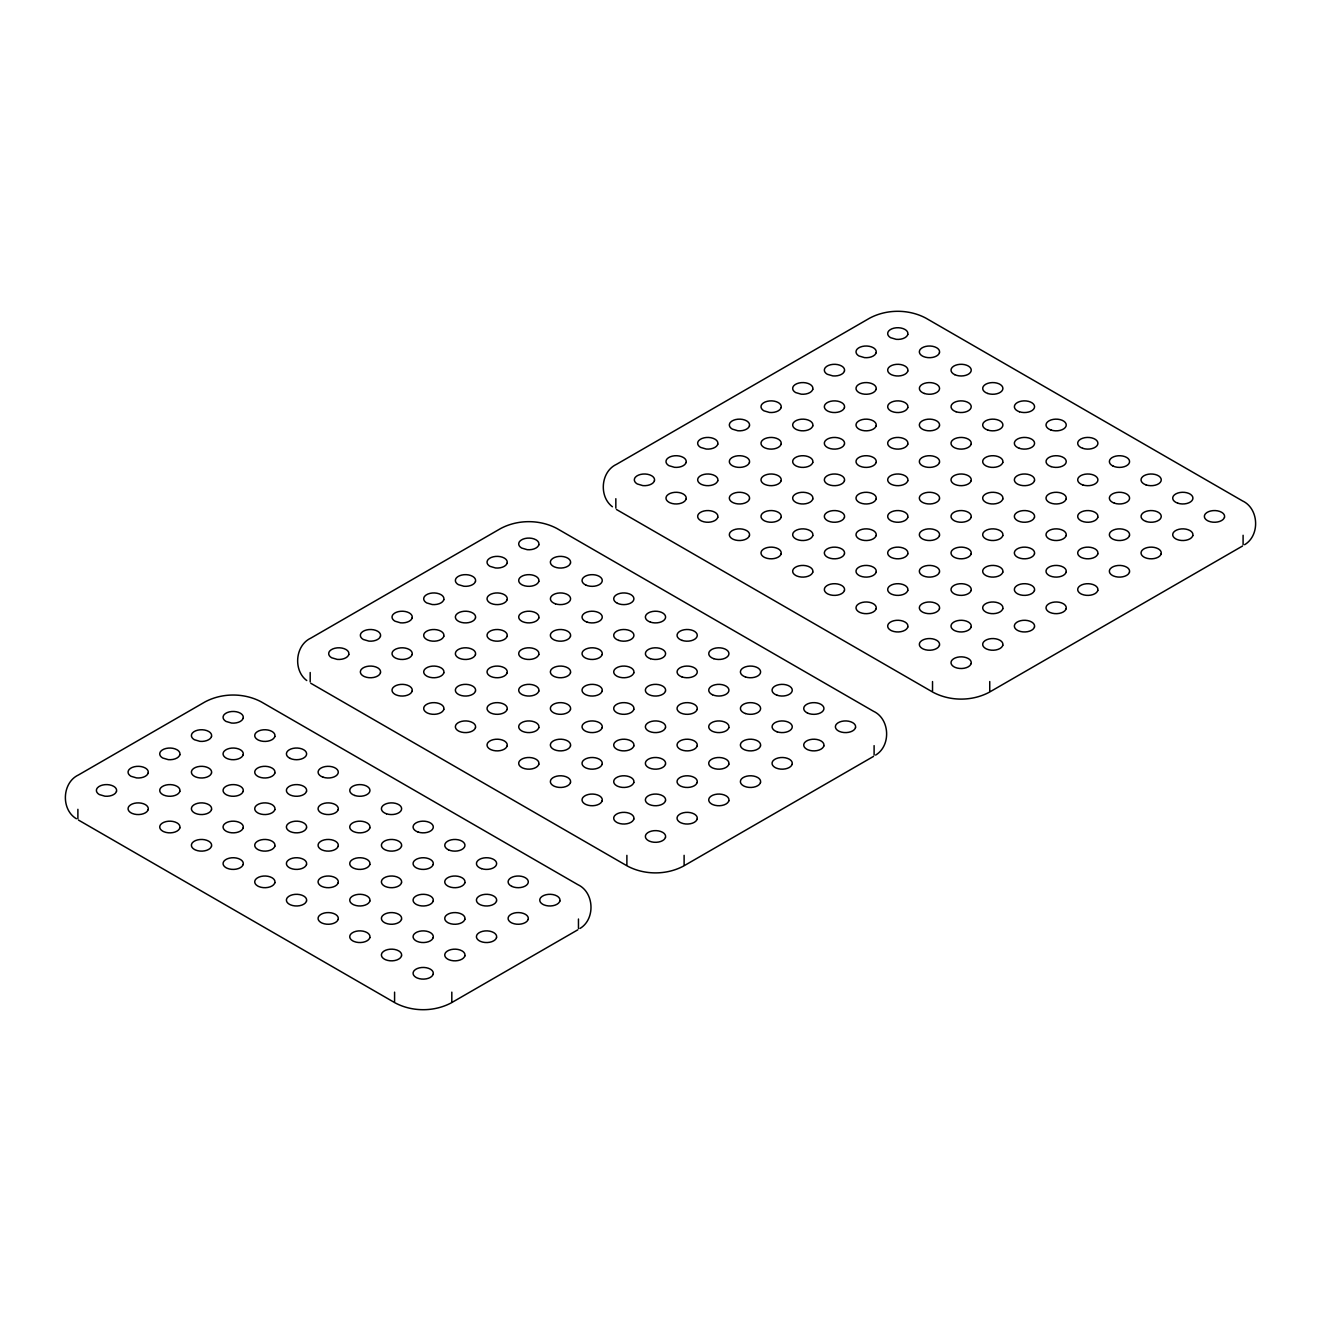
<?xml version="1.0" encoding="UTF-8"?>
<svg xmlns="http://www.w3.org/2000/svg" width="1321" height="1321" viewBox="0 0 1321 1321"><rect width="100%" height="100%" fill="white"/><g stroke="black" fill="none" stroke-linecap="round" stroke-linejoin="round"><path stroke-width="1.5" d="M579.985 928.465C595.54 919.234 594.4 892.336 577.855 884.657L261.195 701.831C244.088 692.765 222.258 692.765 205.151 701.831L78.5 774.948C61.971 782.643 60.832 809.525 76.387 818.756M875.625 755.084C891.18 745.853 890.04 718.954 873.495 711.276L556.835 528.45C539.728 519.401 517.898 519.401 500.791 528.45L310.798 638.142C295.095 645.441 293.113 670.374 306.753 680.53M1244.613 544.714C1260.168 535.484 1259.029 508.585 1242.5 500.907L925.806 318.097C908.699 309.031 886.87 309.031 869.763 318.097L616.445 464.365C600.725 471.663 598.76 496.58 612.399 506.752M873.495 756.405L683.518 866.081C666.411 875.163 644.582 875.163 627.475 866.097L310.798 683.271M577.855 929.786L451.221 1002.887C434.114 1011.969 412.284 1011.969 395.177 1002.903L78.5 820.077M1242.5 546.035L989.165 692.303C972.058 701.368 950.212 701.368 933.105 692.303L616.445 509.477M1243.094 535.269L1243.094 544.714M989.743 681.537L989.743 690.982M932.527 681.553L932.527 690.999M874.106 745.638L874.106 755.084M684.113 855.331L684.113 864.776M626.881 855.348L626.881 864.776M615.834 498.711L615.834 508.156M578.466 919.02L578.466 928.448M451.815 992.137L451.815 1001.582M394.583 992.154L394.583 1001.582M310.187 672.505L310.187 681.933M77.889 809.311L77.889 818.756M116.479 791.345L116.116 792.237A10.106 5.845 0 0 1 104.92 796.2L99.339 794.565A10.106 5.845 0 0 1 96.879 788.637L97.49 787.795A10.106 5.845 0 0 1 113.656 786.309L114.679 787.002A10.106 5.845 0 0 1 116.479 791.345M148.15 773.066L147.787 773.957A10.106 5.845 0 0 1 136.591 777.92L131.01 776.286A10.106 5.845 0 0 1 128.55 770.358L129.161 769.499A10.106 5.845 0 0 1 145.31 768.029L146.35 768.723A10.106 5.845 0 0 1 148.15 773.066M148.15 809.641L147.787 810.533A10.106 5.845 0 0 1 132.216 813.439L131.01 812.844A10.106 5.845 0 0 1 128.55 806.916L129.161 806.074A10.106 5.845 0 0 1 145.31 804.588L146.35 805.298A10.106 5.845 0 0 1 148.15 809.641M179.821 754.786L179.458 755.678A10.106 5.845 0 0 1 168.246 759.641L162.681 758.006A10.106 5.845 0 0 1 160.221 752.062L160.832 751.22A10.106 5.845 0 0 1 176.981 749.75L178.021 750.444A10.106 5.845 0 0 1 179.821 754.786M179.821 791.345L179.458 792.237A10.106 5.845 0 0 1 163.887 795.159L162.681 794.565A10.106 5.845 0 0 1 160.221 788.637L160.832 787.795A10.106 5.845 0 0 1 176.981 786.309L178.021 787.002A10.106 5.845 0 0 1 179.821 791.345M211.492 736.507L211.129 737.399A10.106 5.845 0 0 1 199.917 741.345L194.352 739.71A10.106 5.845 0 0 1 191.892 733.782L192.486 732.94A10.106 5.845 0 0 1 208.652 731.454L209.692 732.148A10.106 5.845 0 0 1 211.492 736.507M179.821 827.92L179.458 828.812A10.106 5.845 0 0 1 163.887 831.735L162.681 831.14A10.106 5.845 0 0 1 160.221 825.196L160.832 824.354A10.106 5.845 0 0 1 176.981 822.884L178.021 823.577A10.106 5.845 0 0 1 179.821 827.92M211.492 773.066L211.129 773.957A10.106 5.845 0 0 1 195.558 776.88L194.352 776.286A10.106 5.845 0 0 1 191.892 770.358L192.486 769.499A10.106 5.845 0 0 1 208.652 768.029L209.692 768.723A10.106 5.845 0 0 1 211.492 773.066M243.163 718.211L242.783 719.103A10.106 5.845 0 0 1 231.588 723.066L226.023 721.431A10.106 5.845 0 0 1 223.563 715.503L224.157 714.644A10.106 5.845 0 0 1 240.323 713.175L241.363 713.868A10.106 5.845 0 0 1 243.163 718.211M211.492 809.641L211.129 810.533A10.106 5.845 0 0 1 195.558 813.439L194.352 812.844A10.106 5.845 0 0 1 191.892 806.916L192.486 806.074A10.106 5.845 0 0 1 208.652 804.588L209.692 805.298A10.106 5.845 0 0 1 211.492 809.641M243.163 754.786L242.783 755.678A10.106 5.845 0 0 1 227.229 758.601L226.023 758.006A10.106 5.845 0 0 1 223.563 752.062L224.157 751.22A10.106 5.845 0 0 1 240.323 749.75L241.363 750.444A10.106 5.845 0 0 1 243.163 754.786M211.492 846.2L211.129 847.091A10.106 5.845 0 0 1 195.558 850.014L194.352 849.42A10.106 5.845 0 0 1 191.892 843.492L192.486 842.633A10.106 5.845 0 0 1 208.652 841.163L209.692 841.857A10.106 5.845 0 0 1 211.492 846.2M243.163 791.345L242.783 792.237A10.106 5.845 0 0 1 227.229 795.159L226.023 794.565A10.106 5.845 0 0 1 223.563 788.637L224.157 787.795A10.106 5.845 0 0 1 240.323 786.309L241.363 787.002A10.106 5.845 0 0 1 243.163 791.345M274.834 736.507L274.454 737.399A10.106 5.845 0 0 1 258.899 740.305L257.694 739.71A10.106 5.845 0 0 1 255.217 733.782L255.828 732.94A10.106 5.845 0 0 1 271.994 731.454L273.018 732.148A10.106 5.845 0 0 1 274.834 736.507M243.163 827.92L242.783 828.812A10.106 5.845 0 0 1 227.229 831.735L226.023 831.14A10.106 5.845 0 0 1 223.563 825.196L224.157 824.354A10.106 5.845 0 0 1 240.323 822.884L241.363 823.577A10.106 5.845 0 0 1 243.163 827.92M274.834 773.066L274.454 773.957A10.106 5.845 0 0 1 258.899 776.88L257.694 776.286A10.106 5.845 0 0 1 255.217 770.358L255.828 769.499A10.106 5.845 0 0 1 271.994 768.029L273.018 768.723A10.106 5.845 0 0 1 274.834 773.066M243.163 864.495L242.783 865.371A10.106 5.845 0 0 1 227.229 868.293L226.023 867.699A10.106 5.845 0 0 1 223.563 861.771L224.157 860.929A10.106 5.845 0 0 1 240.323 859.443L241.363 860.136A10.106 5.845 0 0 1 243.163 864.495M274.834 809.641L274.454 810.533A10.106 5.845 0 0 1 258.899 813.439L257.694 812.844A10.106 5.845 0 0 1 255.217 806.916L255.828 806.074A10.106 5.845 0 0 1 271.994 804.588L273.018 805.298A10.106 5.845 0 0 1 274.834 809.641M348.777 654.539L348.414 655.431A10.106 5.845 0 0 1 337.218 659.394L331.637 657.759A10.106 5.845 0 0 1 329.177 651.831L329.788 650.972A10.106 5.845 0 0 1 345.953 649.503L346.977 650.196A10.106 5.845 0 0 1 348.777 654.539M274.834 846.2L274.454 847.091A10.106 5.845 0 0 1 258.899 850.014L257.694 849.42A10.106 5.845 0 0 1 255.217 843.492L255.828 842.633A10.106 5.845 0 0 1 271.994 841.163L273.018 841.857A10.106 5.845 0 0 1 274.834 846.2M306.505 791.345L306.125 792.237A10.106 5.845 0 0 1 290.57 795.159L289.365 794.565A10.106 5.845 0 0 1 286.888 788.637L287.499 787.795A10.106 5.845 0 0 1 303.665 786.309L304.689 787.002A10.106 5.845 0 0 1 306.505 791.345M274.834 882.775L274.454 883.666A10.106 5.845 0 0 1 258.899 886.589L257.694 885.995A10.106 5.845 0 0 1 255.217 880.05L255.828 879.208A10.106 5.845 0 0 1 271.994 877.722L273.018 878.432A10.106 5.845 0 0 1 274.834 882.775M380.448 636.26L380.085 637.151A10.106 5.845 0 0 1 368.889 641.114L363.308 639.48A10.106 5.845 0 0 1 360.848 633.535L361.459 632.693A10.106 5.845 0 0 1 377.624 631.223L378.648 631.917A10.106 5.845 0 0 1 380.448 636.26M306.505 827.92L306.125 828.812A10.106 5.845 0 0 1 290.57 831.735L289.365 831.14A10.106 5.845 0 0 1 286.888 825.196L287.499 824.354A10.106 5.845 0 0 1 303.665 822.884L304.689 823.577A10.106 5.845 0 0 1 306.505 827.92M380.448 672.835L380.085 673.71A10.106 5.845 0 0 1 364.513 676.633L363.308 676.038A10.106 5.845 0 0 1 360.848 670.11L361.459 669.268A10.106 5.845 0 0 1 377.624 667.782L378.648 668.476A10.106 5.845 0 0 1 380.448 672.835M306.505 864.495L306.125 865.371A10.106 5.845 0 0 1 290.57 868.293L289.365 867.699A10.106 5.845 0 0 1 286.888 861.771L287.499 860.929A10.106 5.845 0 0 1 303.665 859.443L304.689 860.136A10.106 5.845 0 0 1 306.505 864.495M412.119 617.98L411.756 618.872A10.106 5.845 0 0 1 400.56 622.835L394.979 621.184A10.106 5.845 0 0 1 392.519 615.256L393.13 614.414A10.106 5.845 0 0 1 409.279 612.927L410.319 613.638A10.106 5.845 0 0 1 412.119 617.98M338.176 809.641L337.796 810.533A10.106 5.845 0 0 1 322.241 813.439L321.036 812.844A10.106 5.845 0 0 1 318.559 806.916L319.17 806.074A10.106 5.845 0 0 1 335.336 804.588L336.36 805.298A10.106 5.845 0 0 1 338.176 809.641M306.505 901.054L306.125 901.946A10.106 5.845 0 0 1 290.57 904.868L289.365 904.274A10.106 5.845 0 0 1 286.888 898.346L287.499 897.487A10.106 5.845 0 0 1 303.665 896.018L304.689 896.711A10.106 5.845 0 0 1 306.505 901.054M412.119 654.539L411.756 655.431A10.106 5.845 0 0 1 396.184 658.353L394.979 657.759A10.106 5.845 0 0 1 392.519 651.831L393.13 650.972A10.106 5.845 0 0 1 409.279 649.503L410.319 650.196A10.106 5.845 0 0 1 412.119 654.539M338.176 846.2L337.796 847.091A10.106 5.845 0 0 1 322.241 850.014L321.036 849.42A10.106 5.845 0 0 1 318.559 843.492L319.17 842.633A10.106 5.845 0 0 1 335.336 841.163L336.36 841.857A10.106 5.845 0 0 1 338.176 846.2M443.79 599.684L443.427 600.576A10.106 5.845 0 0 1 432.215 604.539L426.65 602.904A10.106 5.845 0 0 1 424.19 596.976L424.801 596.134A10.106 5.845 0 0 1 440.95 594.648L441.99 595.342A10.106 5.845 0 0 1 443.79 599.684M412.119 691.114L411.756 692.006A10.106 5.845 0 0 1 396.184 694.929L394.979 694.334A10.106 5.845 0 0 1 392.519 688.39L393.13 687.547A10.106 5.845 0 0 1 409.279 686.061L410.319 686.771A10.106 5.845 0 0 1 412.119 691.114M338.176 882.775L337.796 883.666A10.106 5.845 0 0 1 322.241 886.589L321.036 885.995A10.106 5.845 0 0 1 318.559 880.05L319.17 879.208A10.106 5.845 0 0 1 335.336 877.722L336.36 878.432A10.106 5.845 0 0 1 338.176 882.775M443.79 636.26L443.427 637.151A10.106 5.845 0 0 1 427.855 640.074L426.65 639.48A10.106 5.845 0 0 1 424.19 633.535L424.801 632.693A10.106 5.845 0 0 1 440.95 631.223L441.99 631.917A10.106 5.845 0 0 1 443.79 636.26M369.83 827.92L369.467 828.812A10.106 5.845 0 0 1 353.912 831.735L352.69 831.14A10.106 5.845 0 0 1 350.23 825.196L350.841 824.354A10.106 5.845 0 0 1 367.007 822.884L368.031 823.577A10.106 5.845 0 0 1 369.83 827.92M475.461 581.405L475.098 582.297A10.106 5.845 0 0 1 463.886 586.26L458.321 584.625A10.106 5.845 0 0 1 455.861 578.697L456.455 577.838A10.106 5.845 0 0 1 472.621 576.369L473.661 577.062A10.106 5.845 0 0 1 475.461 581.405M338.176 919.333L337.796 920.225A10.106 5.845 0 0 1 322.241 923.148L321.036 922.553A10.106 5.845 0 0 1 318.559 916.625L319.17 915.783A10.106 5.845 0 0 1 335.336 914.297L336.36 914.991A10.106 5.845 0 0 1 338.176 919.333M443.79 672.835L443.427 673.71A10.106 5.845 0 0 1 427.855 676.633L426.65 676.038A10.106 5.845 0 0 1 424.19 670.11L424.801 669.268A10.106 5.845 0 0 1 440.95 667.782L441.99 668.476A10.106 5.845 0 0 1 443.79 672.835M369.83 864.495L369.467 865.371A10.106 5.845 0 0 1 353.912 868.293L352.69 867.699A10.106 5.845 0 0 1 350.23 861.771L350.841 860.929A10.106 5.845 0 0 1 367.007 859.443L368.031 860.136A10.106 5.845 0 0 1 369.83 864.495M475.461 617.98L475.098 618.872A10.106 5.845 0 0 1 459.526 621.778L458.321 621.184A10.106 5.845 0 0 1 455.861 615.256L456.455 614.414A10.106 5.845 0 0 1 472.621 612.927L473.661 613.638A10.106 5.845 0 0 1 475.461 617.98M443.79 709.394L443.427 710.285A10.106 5.845 0 0 1 427.855 713.208L426.65 712.613A10.106 5.845 0 0 1 424.19 706.685L424.801 705.827A10.106 5.845 0 0 1 440.95 704.357L441.99 705.051A10.106 5.845 0 0 1 443.79 709.394M507.132 563.126L506.752 564.017A10.106 5.845 0 0 1 495.557 567.98L489.992 566.346A10.106 5.845 0 0 1 487.532 560.401L488.126 559.559A10.106 5.845 0 0 1 504.292 558.073L505.316 558.783A10.106 5.845 0 0 1 507.132 563.126M369.83 901.054L369.467 901.946A10.106 5.845 0 0 1 353.912 904.868L352.69 904.274A10.106 5.845 0 0 1 350.23 898.346L350.841 897.487A10.106 5.845 0 0 1 367.007 896.018L368.031 896.711A10.106 5.845 0 0 1 369.83 901.054M475.461 654.539L475.098 655.431A10.106 5.845 0 0 1 459.526 658.353L458.321 657.759A10.106 5.845 0 0 1 455.861 651.831L456.455 650.972A10.106 5.845 0 0 1 472.621 649.503L473.661 650.196A10.106 5.845 0 0 1 475.461 654.539M401.501 846.2L401.138 847.091A10.106 5.845 0 0 1 385.567 850.014L384.361 849.42A10.106 5.845 0 0 1 381.901 843.492L382.512 842.633A10.106 5.845 0 0 1 398.678 841.163L399.702 841.857A10.106 5.845 0 0 1 401.501 846.2M507.132 599.684L506.752 600.576A10.106 5.845 0 0 1 491.197 603.499L489.992 602.904A10.106 5.845 0 0 1 487.532 596.976L488.126 596.134A10.106 5.845 0 0 1 504.292 594.648L505.316 595.342A10.106 5.845 0 0 1 507.132 599.684M369.83 937.629L369.467 938.521A10.106 5.845 0 0 1 353.912 941.427L352.69 940.833A10.106 5.845 0 0 1 350.23 934.905L350.841 934.063A10.106 5.845 0 0 1 367.007 932.576L368.031 933.287A10.106 5.845 0 0 1 369.83 937.629M475.461 691.114L475.098 692.006A10.106 5.845 0 0 1 459.526 694.929L458.321 694.334A10.106 5.845 0 0 1 455.861 688.39L456.455 687.547A10.106 5.845 0 0 1 472.621 686.061L473.661 686.771A10.106 5.845 0 0 1 475.461 691.114M538.803 544.846L538.423 545.738A10.106 5.845 0 0 1 527.228 549.685L521.663 548.05A10.106 5.845 0 0 1 519.186 542.122L519.797 541.28A10.106 5.845 0 0 1 535.963 539.794L536.986 540.487A10.106 5.845 0 0 1 538.803 544.846M401.501 882.775L401.138 883.666A10.106 5.845 0 0 1 385.567 886.589L384.361 885.995A10.106 5.845 0 0 1 381.901 880.05L382.512 879.208A10.106 5.845 0 0 1 398.678 877.722L399.702 878.432A10.106 5.845 0 0 1 401.501 882.775M507.132 636.26L506.752 637.151A10.106 5.845 0 0 1 491.197 640.074L489.992 639.48A10.106 5.845 0 0 1 487.532 633.535L488.126 632.693A10.106 5.845 0 0 1 504.292 631.223L505.316 631.917A10.106 5.845 0 0 1 507.132 636.26M475.461 727.673L475.098 728.565A10.106 5.845 0 0 1 459.526 731.487L458.321 730.893A10.106 5.845 0 0 1 455.861 724.965L456.455 724.123A10.106 5.845 0 0 1 472.621 722.637L473.661 723.33A10.106 5.845 0 0 1 475.461 727.673M538.803 581.405L538.423 582.297A10.106 5.845 0 0 1 522.868 585.22L521.663 584.625A10.106 5.845 0 0 1 519.186 578.697L519.797 577.838A10.106 5.845 0 0 1 535.963 576.369L536.986 577.062A10.106 5.845 0 0 1 538.803 581.405M401.501 919.333L401.138 920.225A10.106 5.845 0 0 1 385.567 923.148L384.361 922.553A10.106 5.845 0 0 1 381.901 916.625L382.512 915.783A10.106 5.845 0 0 1 398.678 914.297L399.702 914.991A10.106 5.845 0 0 1 401.501 919.333M507.132 672.835L506.752 673.71A10.106 5.845 0 0 1 491.197 676.633L489.992 676.038A10.106 5.845 0 0 1 487.532 670.11L488.126 669.268A10.106 5.845 0 0 1 504.292 667.782L505.316 668.476A10.106 5.845 0 0 1 507.132 672.835M433.172 864.495L432.809 865.371A10.106 5.845 0 0 1 417.238 868.293L416.032 867.699A10.106 5.845 0 0 1 413.572 861.771L414.183 860.929A10.106 5.845 0 0 1 430.332 859.443L431.373 860.136A10.106 5.845 0 0 1 433.172 864.495M538.803 617.98L538.423 618.872A10.106 5.845 0 0 1 522.868 621.778L521.663 621.184A10.106 5.845 0 0 1 519.186 615.256L519.797 614.414A10.106 5.845 0 0 1 535.963 612.927L536.986 613.638A10.106 5.845 0 0 1 538.803 617.98M401.501 955.909L401.138 956.8A10.106 5.845 0 0 1 385.567 959.723L384.361 959.129A10.106 5.845 0 0 1 381.901 953.184L382.512 952.342A10.106 5.845 0 0 1 398.678 950.872L399.702 951.566A10.106 5.845 0 0 1 401.501 955.909M507.132 709.394L506.752 710.285A10.106 5.845 0 0 1 491.197 713.208L489.992 712.613A10.106 5.845 0 0 1 487.532 706.685L488.126 705.827A10.106 5.845 0 0 1 504.292 704.357L505.316 705.051A10.106 5.845 0 0 1 507.132 709.394M570.474 563.126L570.094 564.017A10.106 5.845 0 0 1 554.539 566.94L553.334 566.346A10.106 5.845 0 0 1 550.857 560.401L551.468 559.559A10.106 5.845 0 0 1 567.634 558.073L568.657 558.783A10.106 5.845 0 0 1 570.474 563.126M433.172 901.054L432.809 901.946A10.106 5.845 0 0 1 417.238 904.868L416.032 904.274A10.106 5.845 0 0 1 413.572 898.346L414.183 897.487A10.106 5.845 0 0 1 430.332 896.018L431.373 896.711A10.106 5.845 0 0 1 433.172 901.054M538.803 654.539L538.423 655.431A10.106 5.845 0 0 1 522.868 658.353L521.663 657.759A10.106 5.845 0 0 1 519.186 651.831L519.797 650.972A10.106 5.845 0 0 1 535.963 649.503L536.986 650.196A10.106 5.845 0 0 1 538.803 654.539M507.132 745.969L506.752 746.86A10.106 5.845 0 0 1 491.197 749.767L489.992 749.172A10.106 5.845 0 0 1 487.532 743.244L488.126 742.402A10.106 5.845 0 0 1 504.292 740.916L505.316 741.626A10.106 5.845 0 0 1 507.132 745.969M433.172 937.629L432.809 938.521A10.106 5.845 0 0 1 417.238 941.427L416.032 940.833A10.106 5.845 0 0 1 413.572 934.905L414.183 934.063A10.106 5.845 0 0 1 430.332 932.576L431.373 933.287A10.106 5.845 0 0 1 433.172 937.629M538.803 691.114L538.423 692.006A10.106 5.845 0 0 1 522.868 694.929L521.663 694.334A10.106 5.845 0 0 1 519.186 688.39L519.797 687.547A10.106 5.845 0 0 1 535.963 686.061L536.986 686.771A10.106 5.845 0 0 1 538.803 691.114M464.843 882.775L464.48 883.666A10.106 5.845 0 0 1 448.909 886.589L447.703 885.995A10.106 5.845 0 0 1 445.243 880.05L445.854 879.208A10.106 5.845 0 0 1 462.003 877.722L463.044 878.432A10.106 5.845 0 0 1 464.843 882.775M570.474 636.26L570.094 637.151A10.106 5.845 0 0 1 554.539 640.074L553.334 639.48A10.106 5.845 0 0 1 550.857 633.535L551.468 632.693A10.106 5.845 0 0 1 567.634 631.223L568.657 631.917A10.106 5.845 0 0 1 570.474 636.26M433.172 974.188L432.809 975.08A10.106 5.845 0 0 1 417.238 978.002L416.032 977.408A10.106 5.845 0 0 1 413.572 971.48L414.183 970.621A10.106 5.845 0 0 1 430.332 969.152L431.373 969.845A10.106 5.845 0 0 1 433.172 974.188M538.803 727.673L538.423 728.565A10.106 5.845 0 0 1 522.868 731.487L521.663 730.893A10.106 5.845 0 0 1 519.186 724.965L519.797 724.123A10.106 5.845 0 0 1 535.963 722.637L536.986 723.33A10.106 5.845 0 0 1 538.803 727.673M464.843 919.333L464.48 920.225A10.106 5.845 0 0 1 448.909 923.148L447.703 922.553A10.106 5.845 0 0 1 445.243 916.625L445.854 915.783A10.106 5.845 0 0 1 462.003 914.297L463.044 914.991A10.106 5.845 0 0 1 464.843 919.333M570.474 672.835L570.094 673.71A10.106 5.845 0 0 1 554.539 676.633L553.334 676.038A10.106 5.845 0 0 1 550.857 670.11L551.468 669.268A10.106 5.845 0 0 1 567.634 667.782L568.657 668.476A10.106 5.845 0 0 1 570.474 672.835M654.423 480.761L654.044 481.653A10.106 5.845 0 0 1 642.848 485.616L637.283 483.965A10.106 5.845 0 0 1 634.807 478.037L635.418 477.195A10.106 5.845 0 0 1 651.583 475.709L652.607 476.402A10.106 5.845 0 0 1 654.423 480.761M538.803 764.248L538.423 765.14A10.106 5.845 0 0 1 522.868 768.062L521.663 767.468A10.106 5.845 0 0 1 519.186 761.523L519.797 760.681A10.106 5.845 0 0 1 535.963 759.212L536.986 759.905A10.106 5.845 0 0 1 538.803 764.248M464.843 955.909L464.48 956.8A10.106 5.845 0 0 1 448.909 959.723L447.703 959.129A10.106 5.845 0 0 1 445.243 953.184L445.854 952.342A10.106 5.845 0 0 1 462.003 950.872L463.044 951.566A10.106 5.845 0 0 1 464.843 955.909M570.474 709.394L570.094 710.285A10.106 5.845 0 0 1 554.539 713.208L553.334 712.613A10.106 5.845 0 0 1 550.857 706.685L551.468 705.827A10.106 5.845 0 0 1 567.634 704.357L568.657 705.051A10.106 5.845 0 0 1 570.474 709.394M496.514 901.054L496.151 901.946A10.106 5.845 0 0 1 480.58 904.868L479.374 904.274A10.106 5.845 0 0 1 476.914 898.346L477.508 897.487A10.106 5.845 0 0 1 493.674 896.018L494.715 896.711A10.106 5.845 0 0 1 496.514 901.054M602.145 654.539L601.765 655.431A10.106 5.845 0 0 1 586.21 658.353L585.005 657.759A10.106 5.845 0 0 1 582.528 651.831L583.139 650.972A10.106 5.845 0 0 1 599.305 649.503L600.328 650.196A10.106 5.845 0 0 1 602.145 654.539M686.094 462.466L685.715 463.357A10.106 5.845 0 0 1 674.519 467.32L668.954 465.686A10.106 5.845 0 0 1 666.478 459.758L667.088 458.899A10.106 5.845 0 0 1 683.254 457.429L684.278 458.123A10.106 5.845 0 0 1 686.094 462.466M570.474 745.969L570.094 746.86A10.106 5.845 0 0 1 554.539 749.767L553.334 749.172A10.106 5.845 0 0 1 550.857 743.244L551.468 742.402A10.106 5.845 0 0 1 567.634 740.916L568.657 741.626A10.106 5.845 0 0 1 570.474 745.969M496.514 937.629L496.151 938.521A10.106 5.845 0 0 1 480.58 941.427L479.374 940.833A10.106 5.845 0 0 1 476.914 934.905L477.508 934.063A10.106 5.845 0 0 1 493.674 932.576L494.715 933.287A10.106 5.845 0 0 1 496.514 937.629M602.145 691.114L601.765 692.006A10.106 5.845 0 0 1 586.21 694.929L585.005 694.334A10.106 5.845 0 0 1 582.528 688.39L583.139 687.547A10.106 5.845 0 0 1 599.305 686.061L600.328 686.771A10.106 5.845 0 0 1 602.145 691.114M686.094 499.041L685.715 499.932A10.106 5.845 0 0 1 670.16 502.855L668.954 502.261A10.106 5.845 0 0 1 666.478 496.316L667.088 495.474A10.106 5.845 0 0 1 683.254 494.004L684.278 494.698A10.106 5.845 0 0 1 686.094 499.041M570.474 782.527L570.094 783.419A10.106 5.845 0 0 1 554.539 786.342L553.334 785.747A10.106 5.845 0 0 1 550.857 779.819L551.468 778.961A10.106 5.845 0 0 1 567.634 777.491L568.657 778.185A10.106 5.845 0 0 1 570.474 782.527M717.765 444.186L717.386 445.078A10.106 5.845 0 0 1 706.19 449.041L700.625 447.406A10.106 5.845 0 0 1 698.149 441.462L698.759 440.62A10.106 5.845 0 0 1 714.925 439.15L715.949 439.843A10.106 5.845 0 0 1 717.765 444.186M602.145 727.673L601.765 728.565A10.106 5.845 0 0 1 586.21 731.487L585.005 730.893A10.106 5.845 0 0 1 582.528 724.965L583.139 724.123A10.106 5.845 0 0 1 599.305 722.637L600.328 723.33A10.106 5.845 0 0 1 602.145 727.673M528.185 919.333L527.806 920.225A10.106 5.845 0 0 1 512.251 923.148L511.045 922.553A10.106 5.845 0 0 1 508.585 916.625L509.179 915.783A10.106 5.845 0 0 1 525.345 914.297L526.369 914.991A10.106 5.845 0 0 1 528.185 919.333M633.799 672.835L633.436 673.71A10.106 5.845 0 0 1 617.881 676.633L616.659 676.038A10.106 5.845 0 0 1 614.199 670.11L614.81 669.268A10.106 5.845 0 0 1 630.976 667.782L631.999 668.476A10.106 5.845 0 0 1 633.799 672.835M717.765 480.761L717.386 481.653A10.106 5.845 0 0 1 701.831 484.559L700.625 483.965A10.106 5.845 0 0 1 698.149 478.037L698.759 477.195A10.106 5.845 0 0 1 714.925 475.709L715.949 476.402A10.106 5.845 0 0 1 717.765 480.761M602.145 764.248L601.765 765.14A10.106 5.845 0 0 1 586.21 768.062L585.005 767.468A10.106 5.845 0 0 1 582.528 761.523L583.139 760.681A10.106 5.845 0 0 1 599.305 759.212L600.328 759.905A10.106 5.845 0 0 1 602.145 764.248M749.436 425.907L749.057 426.799A10.106 5.845 0 0 1 737.861 430.762L732.296 429.11A10.106 5.845 0 0 1 729.819 423.182L730.43 422.34A10.106 5.845 0 0 1 746.596 420.854L747.62 421.564A10.106 5.845 0 0 1 749.436 425.907M633.799 709.394L633.436 710.285A10.106 5.845 0 0 1 617.881 713.208L616.659 712.613A10.106 5.845 0 0 1 614.199 706.685L614.81 705.827A10.106 5.845 0 0 1 630.976 704.357L631.999 705.051A10.106 5.845 0 0 1 633.799 709.394M717.765 517.32L717.386 518.212A10.106 5.845 0 0 1 701.831 521.135L700.625 520.54A10.106 5.845 0 0 1 698.149 514.612L698.759 513.753A10.106 5.845 0 0 1 714.925 512.284L715.949 512.977A10.106 5.845 0 0 1 717.765 517.32M559.856 901.054L559.477 901.946A10.106 5.845 0 0 1 543.922 904.868L542.716 904.274A10.106 5.845 0 0 1 540.239 898.346L540.85 897.487A10.106 5.845 0 0 1 557.016 896.018L558.04 896.711A10.106 5.845 0 0 1 559.856 901.054M602.145 800.823L601.765 801.698A10.106 5.845 0 0 1 586.21 804.621L585.005 804.027A10.106 5.845 0 0 1 582.528 798.099L583.139 797.257A10.106 5.845 0 0 1 599.305 795.77L600.328 796.464A10.106 5.845 0 0 1 602.145 800.823M749.436 462.466L749.057 463.357A10.106 5.845 0 0 1 733.502 466.28L732.296 465.686A10.106 5.845 0 0 1 729.819 459.758L730.43 458.899A10.106 5.845 0 0 1 746.596 457.429L747.62 458.123A10.106 5.845 0 0 1 749.436 462.466M633.799 745.969L633.436 746.86A10.106 5.845 0 0 1 617.881 749.767L616.659 749.172A10.106 5.845 0 0 1 614.199 743.244L614.81 742.402A10.106 5.845 0 0 1 630.976 740.916L631.999 741.626A10.106 5.845 0 0 1 633.799 745.969M781.091 407.611L780.728 408.503A10.106 5.845 0 0 1 769.532 412.466L763.951 410.831A10.106 5.845 0 0 1 761.49 404.903L762.101 404.061A10.106 5.845 0 0 1 778.267 402.575L779.291 403.268A10.106 5.845 0 0 1 781.091 407.611M665.47 691.114L665.107 692.006A10.106 5.845 0 0 1 649.536 694.929L648.33 694.334A10.106 5.845 0 0 1 645.87 688.39L646.481 687.547A10.106 5.845 0 0 1 662.647 686.061L663.67 686.771A10.106 5.845 0 0 1 665.47 691.114M749.436 499.041L749.057 499.932A10.106 5.845 0 0 1 733.502 502.855L732.296 502.261A10.106 5.845 0 0 1 729.819 496.316L730.43 495.474A10.106 5.845 0 0 1 746.596 494.004L747.62 494.698A10.106 5.845 0 0 1 749.436 499.041M633.799 782.527L633.436 783.419A10.106 5.845 0 0 1 617.881 786.342L616.659 785.747A10.106 5.845 0 0 1 614.199 779.819L614.81 778.961A10.106 5.845 0 0 1 630.976 777.491L631.999 778.185A10.106 5.845 0 0 1 633.799 782.527M781.091 444.186L780.728 445.078A10.106 5.845 0 0 1 765.173 448.001L763.951 447.406A10.106 5.845 0 0 1 761.49 441.462L762.101 440.62A10.106 5.845 0 0 1 778.267 439.15L779.291 439.843A10.106 5.845 0 0 1 781.091 444.186M665.47 727.673L665.107 728.565A10.106 5.845 0 0 1 649.536 731.487L648.33 730.893A10.106 5.845 0 0 1 645.87 724.965L646.481 724.123A10.106 5.845 0 0 1 662.647 722.637L663.67 723.33A10.106 5.845 0 0 1 665.47 727.673M749.436 535.599L749.057 536.491A10.106 5.845 0 0 1 733.502 539.414L732.296 538.819A10.106 5.845 0 0 1 729.819 532.891L730.43 532.049A10.106 5.845 0 0 1 746.596 530.563L747.62 531.257A10.106 5.845 0 0 1 749.436 535.599M633.799 819.103L633.436 819.994A10.106 5.845 0 0 1 617.881 822.917L616.659 822.323A10.106 5.845 0 0 1 614.199 816.378L614.81 815.536A10.106 5.845 0 0 1 630.976 814.05L631.999 814.76A10.106 5.845 0 0 1 633.799 819.103M812.762 389.332L812.398 390.223A10.106 5.845 0 0 1 801.203 394.186L795.622 392.552A10.106 5.845 0 0 1 793.161 386.624L793.772 385.765A10.106 5.845 0 0 1 809.922 384.295L810.962 384.989A10.106 5.845 0 0 1 812.762 389.332M781.091 480.761L780.728 481.653A10.106 5.845 0 0 1 765.173 484.559L763.951 483.965A10.106 5.845 0 0 1 761.49 478.037L762.101 477.195A10.106 5.845 0 0 1 778.267 475.709L779.291 476.402A10.106 5.845 0 0 1 781.091 480.761M665.47 764.248L665.107 765.14A10.106 5.845 0 0 1 649.536 768.062L648.33 767.468A10.106 5.845 0 0 1 645.87 761.523L646.481 760.681A10.106 5.845 0 0 1 662.647 759.212L663.67 759.905A10.106 5.845 0 0 1 665.47 764.248M812.762 425.907L812.398 426.799A10.106 5.845 0 0 1 796.827 429.705L795.622 429.11A10.106 5.845 0 0 1 793.161 423.182L793.772 422.34A10.106 5.845 0 0 1 809.922 420.854L810.962 421.564A10.106 5.845 0 0 1 812.762 425.907M697.141 709.394L696.778 710.285A10.106 5.845 0 0 1 681.207 713.208L680.001 712.613A10.106 5.845 0 0 1 677.541 706.685L678.152 705.827A10.106 5.845 0 0 1 694.301 704.357L695.341 705.051A10.106 5.845 0 0 1 697.141 709.394M781.091 517.32L780.728 518.212A10.106 5.845 0 0 1 765.173 521.135L763.951 520.54A10.106 5.845 0 0 1 761.49 514.612L762.101 513.753A10.106 5.845 0 0 1 778.267 512.284L779.291 512.977A10.106 5.845 0 0 1 781.091 517.32M665.47 800.823L665.107 801.698A10.106 5.845 0 0 1 649.536 804.621L648.33 804.027A10.106 5.845 0 0 1 645.87 798.099L646.481 797.257A10.106 5.845 0 0 1 662.647 795.77L663.67 796.464A10.106 5.845 0 0 1 665.47 800.823M844.433 371.052L844.069 371.944A10.106 5.845 0 0 1 832.857 375.907L827.293 374.272A10.106 5.845 0 0 1 824.832 368.328L825.443 367.486A10.106 5.845 0 0 1 841.593 366.016L842.633 366.71A10.106 5.845 0 0 1 844.433 371.052M812.762 462.466L812.398 463.357A10.106 5.845 0 0 1 796.827 466.28L795.622 465.686A10.106 5.845 0 0 1 793.161 459.758L793.772 458.899A10.106 5.845 0 0 1 809.922 457.429L810.962 458.123A10.106 5.845 0 0 1 812.762 462.466M697.141 745.969L696.778 746.86A10.106 5.845 0 0 1 681.207 749.767L680.001 749.172A10.106 5.845 0 0 1 677.541 743.244L678.152 742.402A10.106 5.845 0 0 1 694.301 740.916L695.341 741.626A10.106 5.845 0 0 1 697.141 745.969M781.091 553.895L780.728 554.787A10.106 5.845 0 0 1 765.173 557.693L763.951 557.099A10.106 5.845 0 0 1 761.49 551.171L762.101 550.329A10.106 5.845 0 0 1 778.267 548.842L779.291 549.553A10.106 5.845 0 0 1 781.091 553.895M665.47 837.382L665.107 838.274A10.106 5.845 0 0 1 649.536 841.196L648.33 840.602A10.106 5.845 0 0 1 645.87 834.674L646.481 833.815A10.106 5.845 0 0 1 662.647 832.346L663.67 833.039A10.106 5.845 0 0 1 665.47 837.382M844.433 407.611L844.069 408.503A10.106 5.845 0 0 1 828.498 411.425L827.293 410.831A10.106 5.845 0 0 1 824.832 404.903L825.443 404.061A10.106 5.845 0 0 1 841.593 402.575L842.633 403.268A10.106 5.845 0 0 1 844.433 407.611M812.762 499.041L812.398 499.932A10.106 5.845 0 0 1 796.827 502.855L795.622 502.261A10.106 5.845 0 0 1 793.161 496.316L793.772 495.474A10.106 5.845 0 0 1 809.922 494.004L810.962 494.698A10.106 5.845 0 0 1 812.762 499.041M697.141 782.527L696.778 783.419A10.106 5.845 0 0 1 681.207 786.342L680.001 785.747A10.106 5.845 0 0 1 677.541 779.819L678.152 778.961A10.106 5.845 0 0 1 694.301 777.491L695.341 778.185A10.106 5.845 0 0 1 697.141 782.527M876.104 352.773L875.74 353.665A10.106 5.845 0 0 1 864.528 357.628L858.964 355.976A10.106 5.845 0 0 1 856.503 350.048L857.098 349.206A10.106 5.845 0 0 1 873.264 347.72L874.304 348.414A10.106 5.845 0 0 1 876.104 352.773M844.433 444.186L844.069 445.078A10.106 5.845 0 0 1 828.498 448.001L827.293 447.406A10.106 5.845 0 0 1 824.832 441.462L825.443 440.62A10.106 5.845 0 0 1 841.593 439.15L842.633 439.843A10.106 5.845 0 0 1 844.433 444.186M728.812 727.673L728.449 728.565A10.106 5.845 0 0 1 712.878 731.487L711.672 730.893A10.106 5.845 0 0 1 709.212 724.965L709.823 724.123A10.106 5.845 0 0 1 725.972 722.637L727.012 723.33A10.106 5.845 0 0 1 728.812 727.673M812.762 535.599L812.398 536.491A10.106 5.845 0 0 1 796.827 539.414L795.622 538.819A10.106 5.845 0 0 1 793.161 532.891L793.772 532.049A10.106 5.845 0 0 1 809.922 530.563L810.962 531.257A10.106 5.845 0 0 1 812.762 535.599M697.141 819.103L696.778 819.994A10.106 5.845 0 0 1 681.207 822.917L680.001 822.323A10.106 5.845 0 0 1 677.541 816.378L678.152 815.536A10.106 5.845 0 0 1 694.301 814.05L695.341 814.76A10.106 5.845 0 0 1 697.141 819.103M876.104 389.332L875.74 390.223A10.106 5.845 0 0 1 860.169 393.146L858.964 392.552A10.106 5.845 0 0 1 856.503 386.624L857.098 385.765A10.106 5.845 0 0 1 873.264 384.295L874.304 384.989A10.106 5.845 0 0 1 876.104 389.332M844.433 480.761L844.069 481.653A10.106 5.845 0 0 1 828.498 484.559L827.293 483.965A10.106 5.845 0 0 1 824.832 478.037L825.443 477.195A10.106 5.845 0 0 1 841.593 475.709L842.633 476.402A10.106 5.845 0 0 1 844.433 480.761M728.812 764.248L728.449 765.14A10.106 5.845 0 0 1 712.878 768.062L711.672 767.468A10.106 5.845 0 0 1 709.212 761.523L709.823 760.681A10.106 5.845 0 0 1 725.972 759.212L727.012 759.905A10.106 5.845 0 0 1 728.812 764.248M907.775 334.477L907.411 335.369A10.106 5.845 0 0 1 896.199 339.332L890.635 337.697A10.106 5.845 0 0 1 888.174 331.769L888.769 330.911A10.106 5.845 0 0 1 904.935 329.441L905.975 330.134A10.106 5.845 0 0 1 907.775 334.477M812.762 572.175L812.398 573.066A10.106 5.845 0 0 1 796.827 575.989L795.622 575.395A10.106 5.845 0 0 1 793.161 569.45L793.772 568.608A10.106 5.845 0 0 1 809.922 567.138L810.962 567.832A10.106 5.845 0 0 1 812.762 572.175M876.104 425.907L875.74 426.799A10.106 5.845 0 0 1 860.169 429.705L858.964 429.11A10.106 5.845 0 0 1 856.503 423.182L857.098 422.34A10.106 5.845 0 0 1 873.264 420.854L874.304 421.564A10.106 5.845 0 0 1 876.104 425.907M844.433 517.32L844.069 518.212A10.106 5.845 0 0 1 828.498 521.135L827.293 520.54A10.106 5.845 0 0 1 824.832 514.612L825.443 513.753A10.106 5.845 0 0 1 841.593 512.284L842.633 512.977A10.106 5.845 0 0 1 844.433 517.32M728.812 800.823L728.449 801.698A10.106 5.845 0 0 1 712.878 804.621L711.672 804.027A10.106 5.845 0 0 1 709.212 798.099L709.823 797.257A10.106 5.845 0 0 1 725.972 795.77L727.012 796.464A10.106 5.845 0 0 1 728.812 800.823M907.775 371.052L907.411 371.944A10.106 5.845 0 0 1 891.84 374.867L890.635 374.272A10.106 5.845 0 0 1 888.174 368.328L888.769 367.486A10.106 5.845 0 0 1 904.935 366.016L905.975 366.71A10.106 5.845 0 0 1 907.775 371.052M876.104 462.466L875.74 463.357A10.106 5.845 0 0 1 860.169 466.28L858.964 465.686A10.106 5.845 0 0 1 856.503 459.758L857.098 458.899A10.106 5.845 0 0 1 873.264 457.429L874.304 458.123A10.106 5.845 0 0 1 876.104 462.466M760.483 745.969L760.12 746.86A10.106 5.845 0 0 1 744.549 749.767L743.343 749.172A10.106 5.845 0 0 1 740.883 743.244L741.477 742.402A10.106 5.845 0 0 1 757.643 740.916L758.683 741.626A10.106 5.845 0 0 1 760.483 745.969M844.433 553.895L844.069 554.787A10.106 5.845 0 0 1 828.498 557.693L827.293 557.099A10.106 5.845 0 0 1 824.832 551.171L825.443 550.329A10.106 5.845 0 0 1 841.593 548.842L842.633 549.553A10.106 5.845 0 0 1 844.433 553.895M907.775 407.611L907.411 408.503A10.106 5.845 0 0 1 891.84 411.425L890.635 410.831A10.106 5.845 0 0 1 888.174 404.903L888.769 404.061A10.106 5.845 0 0 1 904.935 402.575L905.975 403.268A10.106 5.845 0 0 1 907.775 407.611M876.104 499.041L875.74 499.932A10.106 5.845 0 0 1 860.169 502.855L858.964 502.261A10.106 5.845 0 0 1 856.503 496.316L857.098 495.474A10.106 5.845 0 0 1 873.264 494.004L874.304 494.698A10.106 5.845 0 0 1 876.104 499.041M760.483 782.527L760.12 783.419A10.106 5.845 0 0 1 744.549 786.342L743.343 785.747A10.106 5.845 0 0 1 740.883 779.819L741.477 778.961A10.106 5.845 0 0 1 757.643 777.491L758.683 778.185A10.106 5.845 0 0 1 760.483 782.527M939.446 352.773L939.066 353.665A10.106 5.845 0 0 1 923.511 356.571L922.306 355.976A10.106 5.845 0 0 1 919.829 350.048L920.44 349.206A10.106 5.845 0 0 1 936.606 347.72L937.629 348.414A10.106 5.845 0 0 1 939.446 352.773M844.433 590.454L844.069 591.346A10.106 5.845 0 0 1 828.498 594.268L827.293 593.674A10.106 5.845 0 0 1 824.832 587.746L825.443 586.887A10.106 5.845 0 0 1 841.593 585.418L842.633 586.111A10.106 5.845 0 0 1 844.433 590.454M907.775 444.186L907.411 445.078A10.106 5.845 0 0 1 891.84 448.001L890.635 447.406A10.106 5.845 0 0 1 888.174 441.462L888.769 440.62A10.106 5.845 0 0 1 904.935 439.15L905.975 439.843A10.106 5.845 0 0 1 907.775 444.186M876.104 535.599L875.74 536.491A10.106 5.845 0 0 1 860.169 539.414L858.964 538.819A10.106 5.845 0 0 1 856.503 532.891L857.098 532.049A10.106 5.845 0 0 1 873.264 530.563L874.304 531.257A10.106 5.845 0 0 1 876.104 535.599M907.775 480.761L907.411 481.653A10.106 5.845 0 0 1 891.84 484.559L890.635 483.965A10.106 5.845 0 0 1 888.174 478.037L888.769 477.195A10.106 5.845 0 0 1 904.935 475.709L905.975 476.402A10.106 5.845 0 0 1 907.775 480.761M792.154 764.248L791.774 765.14A10.106 5.845 0 0 1 776.22 768.062L775.014 767.468A10.106 5.845 0 0 1 772.554 761.523L773.148 760.681A10.106 5.845 0 0 1 789.314 759.212L790.338 759.905A10.106 5.845 0 0 1 792.154 764.248M876.104 572.175L875.74 573.066A10.106 5.845 0 0 1 860.169 575.989L858.964 575.395A10.106 5.845 0 0 1 856.503 569.45L857.098 568.608A10.106 5.845 0 0 1 873.264 567.138L874.304 567.832A10.106 5.845 0 0 1 876.104 572.175M939.446 425.907L939.066 426.799A10.106 5.845 0 0 1 923.511 429.705L922.306 429.11A10.106 5.845 0 0 1 919.829 423.182L920.44 422.34A10.106 5.845 0 0 1 936.606 420.854L937.629 421.564A10.106 5.845 0 0 1 939.446 425.907M907.775 517.32L907.411 518.212A10.106 5.845 0 0 1 891.84 521.135L890.635 520.54A10.106 5.845 0 0 1 888.174 514.612L888.769 513.753A10.106 5.845 0 0 1 904.935 512.284L905.975 512.977A10.106 5.845 0 0 1 907.775 517.32M876.104 608.75L875.74 609.642A10.106 5.845 0 0 1 860.169 612.548L858.964 611.953A10.106 5.845 0 0 1 856.503 606.025L857.098 605.183A10.106 5.845 0 0 1 873.264 603.697L874.304 604.391A10.106 5.845 0 0 1 876.104 608.75M939.446 462.466L939.066 463.357A10.106 5.845 0 0 1 923.511 466.28L922.306 465.686A10.106 5.845 0 0 1 919.829 459.758L920.44 458.899A10.106 5.845 0 0 1 936.606 457.429L937.629 458.123A10.106 5.845 0 0 1 939.446 462.466M823.825 745.969L823.445 746.86A10.106 5.845 0 0 1 807.891 749.767L806.685 749.172A10.106 5.845 0 0 1 804.208 743.244L804.819 742.402A10.106 5.845 0 0 1 820.985 740.916L822.009 741.626A10.106 5.845 0 0 1 823.825 745.969M907.775 553.895L907.411 554.787A10.106 5.845 0 0 1 891.84 557.693L890.635 557.099A10.106 5.845 0 0 1 888.174 551.171L888.769 550.329A10.106 5.845 0 0 1 904.935 548.842L905.975 549.553A10.106 5.845 0 0 1 907.775 553.895M939.446 499.041L939.066 499.932A10.106 5.845 0 0 1 923.511 502.855L922.306 502.261A10.106 5.845 0 0 1 919.829 496.316L920.44 495.474A10.106 5.845 0 0 1 936.606 494.004L937.629 494.698A10.106 5.845 0 0 1 939.446 499.041M907.775 590.454L907.411 591.346A10.106 5.845 0 0 1 891.84 594.268L890.635 593.674A10.106 5.845 0 0 1 888.174 587.746L888.769 586.887A10.106 5.845 0 0 1 904.935 585.418L905.975 586.111A10.106 5.845 0 0 1 907.775 590.454M971.117 444.186L970.737 445.078A10.106 5.845 0 0 1 955.182 448.001L953.977 447.406A10.106 5.845 0 0 1 951.5 441.462L952.111 440.62A10.106 5.845 0 0 1 968.276 439.15L969.3 439.843A10.106 5.845 0 0 1 971.117 444.186M855.496 727.673L855.116 728.565A10.106 5.845 0 0 1 839.562 731.487L838.356 730.893A10.106 5.845 0 0 1 835.879 724.965L836.49 724.123A10.106 5.845 0 0 1 852.656 722.637L853.68 723.33A10.106 5.845 0 0 1 855.496 727.673M939.446 535.599L939.066 536.491A10.106 5.845 0 0 1 923.511 539.414L922.306 538.819A10.106 5.845 0 0 1 919.829 532.891L920.44 532.049A10.106 5.845 0 0 1 936.606 530.563L937.629 531.257A10.106 5.845 0 0 1 939.446 535.599M907.775 627.029L907.411 627.921A10.106 5.845 0 0 1 891.84 630.844L890.635 630.249A10.106 5.845 0 0 1 888.174 624.305L888.769 623.462A10.106 5.845 0 0 1 904.935 621.993L905.975 622.686A10.106 5.845 0 0 1 907.775 627.029M971.117 480.761L970.737 481.653A10.106 5.845 0 0 1 955.182 484.559L953.977 483.965A10.106 5.845 0 0 1 951.5 478.037L952.111 477.195A10.106 5.845 0 0 1 968.276 475.709L969.3 476.402A10.106 5.845 0 0 1 971.117 480.761M939.446 572.175L939.066 573.066A10.106 5.845 0 0 1 923.511 575.989L922.306 575.395A10.106 5.845 0 0 1 919.829 569.45L920.44 568.608A10.106 5.845 0 0 1 936.606 567.138L937.629 567.832A10.106 5.845 0 0 1 939.446 572.175M971.117 517.32L970.737 518.212A10.106 5.845 0 0 1 955.182 521.135L953.977 520.54A10.106 5.845 0 0 1 951.5 514.612L952.111 513.753A10.106 5.845 0 0 1 968.276 512.284L969.3 512.977A10.106 5.845 0 0 1 971.117 517.32M939.446 608.75L939.066 609.642A10.106 5.845 0 0 1 923.511 612.548L922.306 611.953A10.106 5.845 0 0 1 919.829 606.025L920.44 605.183A10.106 5.845 0 0 1 936.606 603.697L937.629 604.391A10.106 5.845 0 0 1 939.446 608.75M1002.788 462.466L1002.408 463.357A10.106 5.845 0 0 1 986.853 466.28L985.648 465.686A10.106 5.845 0 0 1 983.171 459.758L983.782 458.899A10.106 5.845 0 0 1 999.947 457.429L1000.971 458.123A10.106 5.845 0 0 1 1002.788 462.466M971.117 553.895L970.737 554.787A10.106 5.845 0 0 1 955.182 557.693L953.977 557.099A10.106 5.845 0 0 1 951.5 551.171L952.111 550.329A10.106 5.845 0 0 1 968.276 548.842L969.3 549.553A10.106 5.845 0 0 1 971.117 553.895M939.446 645.309L939.066 646.2A10.106 5.845 0 0 1 923.511 649.123L922.306 648.528A10.106 5.845 0 0 1 919.829 642.6L920.44 641.742A10.106 5.845 0 0 1 936.606 640.272L937.629 640.966A10.106 5.845 0 0 1 939.446 645.309M1002.788 499.041L1002.408 499.932A10.106 5.845 0 0 1 986.853 502.855L985.648 502.261A10.106 5.845 0 0 1 983.171 496.316L983.782 495.474A10.106 5.845 0 0 1 999.947 494.004L1000.971 494.698A10.106 5.845 0 0 1 1002.788 499.041M971.117 590.454L970.737 591.346A10.106 5.845 0 0 1 955.182 594.268L953.977 593.674A10.106 5.845 0 0 1 951.5 587.746L952.111 586.887A10.106 5.845 0 0 1 968.276 585.418L969.3 586.111A10.106 5.845 0 0 1 971.117 590.454M1002.788 535.599L1002.408 536.491A10.106 5.845 0 0 1 986.853 539.414L985.648 538.819A10.106 5.845 0 0 1 983.171 532.891L983.782 532.049A10.106 5.845 0 0 1 999.947 530.563L1000.971 531.257A10.106 5.845 0 0 1 1002.788 535.599M971.117 627.029L970.737 627.921A10.106 5.845 0 0 1 955.182 630.844L953.977 630.249A10.106 5.845 0 0 1 951.5 624.305L952.111 623.462A10.106 5.845 0 0 1 968.276 621.993L969.3 622.686A10.106 5.845 0 0 1 971.117 627.029M1034.459 480.761L1034.079 481.653A10.106 5.845 0 0 1 1018.524 484.559L1017.319 483.965A10.106 5.845 0 0 1 1014.842 478.037L1015.453 477.195A10.106 5.845 0 0 1 1031.618 475.709L1032.642 476.402A10.106 5.845 0 0 1 1034.459 480.761M1002.788 572.175L1002.408 573.066A10.106 5.845 0 0 1 986.853 575.989L985.648 575.395A10.106 5.845 0 0 1 983.171 569.45L983.782 568.608A10.106 5.845 0 0 1 999.947 567.138L1000.971 567.832A10.106 5.845 0 0 1 1002.788 572.175M971.117 663.588L970.737 664.48A10.106 5.845 0 0 1 955.182 667.402L953.977 666.808A10.106 5.845 0 0 1 951.5 660.88L952.111 660.038A10.106 5.845 0 0 1 968.276 658.552L969.3 659.245A10.106 5.845 0 0 1 971.117 663.588M1034.459 517.32L1034.079 518.212A10.106 5.845 0 0 1 1018.524 521.135L1017.319 520.54A10.106 5.845 0 0 1 1014.842 514.612L1015.453 513.753A10.106 5.845 0 0 1 1031.618 512.284L1032.642 512.977A10.106 5.845 0 0 1 1034.459 517.32M1002.788 608.75L1002.408 609.642A10.106 5.845 0 0 1 986.853 612.548L985.648 611.953A10.106 5.845 0 0 1 983.171 606.025L983.782 605.183A10.106 5.845 0 0 1 999.947 603.697L1000.971 604.391A10.106 5.845 0 0 1 1002.788 608.75M1034.459 553.895L1034.079 554.787A10.106 5.845 0 0 1 1018.524 557.693L1017.319 557.099A10.106 5.845 0 0 1 1014.842 551.171L1015.453 550.329A10.106 5.845 0 0 1 1031.618 548.842L1032.642 549.553A10.106 5.845 0 0 1 1034.459 553.895M1002.788 645.309L1002.408 646.2A10.106 5.845 0 0 1 986.853 649.123L985.648 648.528A10.106 5.845 0 0 1 983.171 642.6L983.782 641.742A10.106 5.845 0 0 1 999.947 640.272L1000.971 640.966A10.106 5.845 0 0 1 1002.788 645.309M1066.113 499.041L1065.75 499.932A10.106 5.845 0 0 1 1050.195 502.855L1048.973 502.261A10.106 5.845 0 0 1 1046.513 496.316L1047.124 495.474A10.106 5.845 0 0 1 1063.289 494.004L1064.313 494.698A10.106 5.845 0 0 1 1066.113 499.041M1034.459 590.454L1034.079 591.346A10.106 5.845 0 0 1 1018.524 594.268L1017.319 593.674A10.106 5.845 0 0 1 1014.842 587.746L1015.453 586.887A10.106 5.845 0 0 1 1031.618 585.418L1032.642 586.111A10.106 5.845 0 0 1 1034.459 590.454M1066.113 535.599L1065.75 536.491A10.106 5.845 0 0 1 1050.195 539.414L1048.973 538.819A10.106 5.845 0 0 1 1046.513 532.891L1047.124 532.049A10.106 5.845 0 0 1 1063.289 530.563L1064.313 531.257A10.106 5.845 0 0 1 1066.113 535.599M1034.459 627.029L1034.079 627.921A10.106 5.845 0 0 1 1018.524 630.844L1017.319 630.249A10.106 5.845 0 0 1 1014.842 624.305L1015.453 623.462A10.106 5.845 0 0 1 1031.618 621.993L1032.642 622.686A10.106 5.845 0 0 1 1034.459 627.029M1066.113 572.175L1065.75 573.066A10.106 5.845 0 0 1 1050.195 575.989L1048.973 575.395A10.106 5.845 0 0 1 1046.513 569.45L1047.124 568.608A10.106 5.845 0 0 1 1063.289 567.138L1064.313 567.832A10.106 5.845 0 0 1 1066.113 572.175M1097.784 517.32L1097.421 518.212A10.106 5.845 0 0 1 1081.849 521.135L1080.644 520.54A10.106 5.845 0 0 1 1078.184 514.612L1078.795 513.753A10.106 5.845 0 0 1 1094.944 512.284L1095.984 512.977A10.106 5.845 0 0 1 1097.784 517.32M1066.113 608.75L1065.75 609.642A10.106 5.845 0 0 1 1050.195 612.548L1048.973 611.953A10.106 5.845 0 0 1 1046.513 606.025L1047.124 605.183A10.106 5.845 0 0 1 1063.289 603.697L1064.313 604.391A10.106 5.845 0 0 1 1066.113 608.75M1097.784 553.895L1097.421 554.787A10.106 5.845 0 0 1 1081.849 557.693L1080.644 557.099A10.106 5.845 0 0 1 1078.184 551.171L1078.795 550.329A10.106 5.845 0 0 1 1094.944 548.842L1095.984 549.553A10.106 5.845 0 0 1 1097.784 553.895M1097.784 590.454L1097.421 591.346A10.106 5.845 0 0 1 1081.849 594.268L1080.644 593.674A10.106 5.845 0 0 1 1078.184 587.746L1078.795 586.887A10.106 5.845 0 0 1 1094.944 585.418L1095.984 586.111A10.106 5.845 0 0 1 1097.784 590.454M1129.455 535.599L1129.092 536.491A10.106 5.845 0 0 1 1113.52 539.414L1112.315 538.819A10.106 5.845 0 0 1 1109.855 532.891L1110.466 532.049A10.106 5.845 0 0 1 1126.615 530.563L1127.655 531.257A10.106 5.845 0 0 1 1129.455 535.599M1129.455 572.175L1129.092 573.066A10.106 5.845 0 0 1 1113.52 575.989L1112.315 575.395A10.106 5.845 0 0 1 1109.855 569.45L1110.466 568.608A10.106 5.845 0 0 1 1126.615 567.138L1127.655 567.832A10.106 5.845 0 0 1 1129.455 572.175M1161.126 553.895L1160.763 554.787A10.106 5.845 0 0 1 1145.191 557.693L1143.986 557.099A10.106 5.845 0 0 1 1141.526 551.171L1142.12 550.329A10.106 5.845 0 0 1 1158.286 548.842L1159.326 549.553A10.106 5.845 0 0 1 1161.126 553.895M1192.797 535.599L1192.434 536.491A10.106 5.845 0 0 1 1176.862 539.414L1175.657 538.819A10.106 5.845 0 0 1 1173.197 532.891L1173.791 532.049A10.106 5.845 0 0 1 1189.957 530.563L1190.997 531.257A10.106 5.845 0 0 1 1192.797 535.599M1224.468 517.32L1224.088 518.212A10.106 5.845 0 0 1 1208.533 521.135L1207.328 520.54A10.106 5.845 0 0 1 1204.851 514.612L1205.462 513.753A10.106 5.845 0 0 1 1221.628 512.284L1222.652 512.977A10.106 5.845 0 0 1 1224.468 517.32M386.459 813.786A10.106 5.845 0 0 0 401.634 808.716A10.106 5.845 0 0 0 386.459 803.663A10.106 5.845 0 0 0 386.459 813.786M323.117 777.21A10.106 5.845 0 0 0 338.292 772.158A10.106 5.845 0 0 0 323.117 767.105A10.106 5.845 0 0 0 323.117 777.21M481.471 868.624A10.106 5.845 0 0 0 496.646 863.571A10.106 5.845 0 0 0 481.471 858.518A10.106 5.845 0 0 0 481.471 868.624M448.496 849.832A10.106 5.845 0 0 0 464.843 846.2A10.106 5.845 0 0 0 451.237 839.842A10.106 5.845 0 0 0 448.496 849.832M418.13 832.065A10.106 5.845 0 0 0 433.305 827.012A10.106 5.845 0 0 0 418.13 821.943A10.106 5.845 0 0 0 418.13 832.065M354.788 795.49A10.106 5.845 0 0 0 369.963 790.437A10.106 5.845 0 0 0 354.788 785.384A10.106 5.845 0 0 0 354.788 795.49M290.141 758.403A10.106 5.845 0 0 0 306.505 754.786A10.106 5.845 0 0 0 292.882 748.413A10.106 5.845 0 0 0 290.141 758.403M511.838 886.391A10.106 5.845 0 0 0 528.185 882.775A10.106 5.845 0 0 0 514.579 876.401A10.106 5.845 0 0 0 511.838 886.391M987.728 430.052A10.106 5.845 0 0 0 1002.903 424.982A10.106 5.845 0 0 0 987.728 419.929A10.106 5.845 0 0 0 987.728 430.052M954.753 374.669A10.106 5.845 0 0 0 971.117 371.052A10.106 5.845 0 0 0 957.494 364.679A10.106 5.845 0 0 0 954.753 374.669M1113.108 466.098A10.106 5.845 0 0 0 1129.455 462.466A10.106 5.845 0 0 0 1115.849 456.108A10.106 5.845 0 0 0 1113.108 466.098M987.728 393.476A10.106 5.845 0 0 0 1002.903 388.424A10.106 5.845 0 0 0 987.728 383.371A10.106 5.845 0 0 0 987.728 393.476M1177.754 503.185A10.106 5.845 0 0 0 1192.929 498.133A10.106 5.845 0 0 0 1177.754 493.063A10.106 5.845 0 0 0 1177.754 503.185M1019.399 411.756A10.106 5.845 0 0 0 1034.574 406.703A10.106 5.845 0 0 0 1019.399 401.65A10.106 5.845 0 0 0 1019.399 411.756M1051.07 430.052A10.106 5.845 0 0 0 1066.245 424.982A10.106 5.845 0 0 0 1051.07 419.929A10.106 5.845 0 0 0 1051.07 430.052M1082.741 448.331A10.106 5.845 0 0 0 1097.916 443.278A10.106 5.845 0 0 0 1082.741 438.209A10.106 5.845 0 0 0 1082.741 448.331M1146.083 484.906A10.106 5.845 0 0 0 1161.258 479.837A10.106 5.845 0 0 0 1146.083 474.784A10.106 5.845 0 0 0 1146.083 484.906M956.074 411.756A10.106 5.845 0 0 0 971.232 406.703A10.106 5.845 0 0 0 956.074 401.65A10.106 5.845 0 0 0 956.074 411.756M1082.741 484.906A10.106 5.845 0 0 0 1097.916 479.837A10.106 5.845 0 0 0 1082.741 474.784A10.106 5.845 0 0 0 1082.741 484.906M1114.412 503.185A10.106 5.845 0 0 0 1129.587 498.133A10.106 5.845 0 0 0 1114.412 493.063A10.106 5.845 0 0 0 1114.412 503.185M1146.083 521.465A10.106 5.845 0 0 0 1161.258 516.412A10.106 5.845 0 0 0 1146.083 511.359A10.106 5.845 0 0 0 1146.083 521.465M1019.399 448.331A10.106 5.845 0 0 0 1034.574 443.278A10.106 5.845 0 0 0 1019.399 438.209A10.106 5.845 0 0 0 1019.399 448.331M1051.07 466.61A10.106 5.845 0 0 0 1066.245 461.557A10.106 5.845 0 0 0 1051.07 456.505A10.106 5.845 0 0 0 1051.07 466.61M924.403 393.476A10.106 5.845 0 0 0 939.561 388.424A10.106 5.845 0 0 0 924.403 383.371A10.106 5.845 0 0 0 924.403 393.476M682.098 640.404A10.106 5.845 0 0 0 697.273 635.351A10.106 5.845 0 0 0 682.098 630.282A10.106 5.845 0 0 0 682.098 640.404M617.452 603.317A10.106 5.845 0 0 0 633.799 599.684A10.106 5.845 0 0 0 620.193 593.327A10.106 5.845 0 0 0 617.452 603.317M777.111 695.259A10.106 5.845 0 0 0 792.27 690.206A10.106 5.845 0 0 0 777.111 685.137A10.106 5.845 0 0 0 777.111 695.259M745.44 676.963A10.106 5.845 0 0 0 760.615 671.91A10.106 5.845 0 0 0 745.44 666.857A10.106 5.845 0 0 0 745.44 676.963M713.769 658.684A10.106 5.845 0 0 0 728.944 653.631A10.106 5.845 0 0 0 713.769 648.578A10.106 5.845 0 0 0 713.769 658.684M650.427 622.125A10.106 5.845 0 0 0 665.602 617.056A10.106 5.845 0 0 0 650.427 612.003A10.106 5.845 0 0 0 650.427 622.125M585.781 585.038A10.106 5.845 0 0 0 602.145 581.405A10.106 5.845 0 0 0 588.522 575.048A10.106 5.845 0 0 0 585.781 585.038M807.461 713.026A10.106 5.845 0 0 0 823.825 709.394A10.106 5.845 0 0 0 810.202 703.036A10.106 5.845 0 0 0 807.461 713.026M712.465 694.73A10.106 5.845 0 0 0 728.812 691.114A10.106 5.845 0 0 0 715.206 684.74A10.106 5.845 0 0 0 712.465 694.73M587.085 622.125A10.106 5.845 0 0 0 602.26 617.056A10.106 5.845 0 0 0 587.085 612.003A10.106 5.845 0 0 0 587.085 622.125M745.44 713.538A10.106 5.845 0 0 0 760.615 708.485A10.106 5.845 0 0 0 745.44 703.433A10.106 5.845 0 0 0 745.44 713.538M777.111 731.817A10.106 5.845 0 0 0 792.27 726.765A10.106 5.845 0 0 0 777.111 721.712A10.106 5.845 0 0 0 777.111 731.817M650.427 658.684A10.106 5.845 0 0 0 665.602 653.631A10.106 5.845 0 0 0 650.427 648.578A10.106 5.845 0 0 0 650.427 658.684M618.756 640.404A10.106 5.845 0 0 0 633.931 635.351A10.106 5.845 0 0 0 618.756 630.282A10.106 5.845 0 0 0 618.756 640.404M682.098 676.963A10.106 5.845 0 0 0 697.273 671.91A10.106 5.845 0 0 0 682.098 666.857A10.106 5.845 0 0 0 682.098 676.963M555.431 603.829A10.106 5.845 0 0 0 570.589 598.776A10.106 5.845 0 0 0 555.431 593.723A10.106 5.845 0 0 0 555.431 603.829"/></g></svg>
